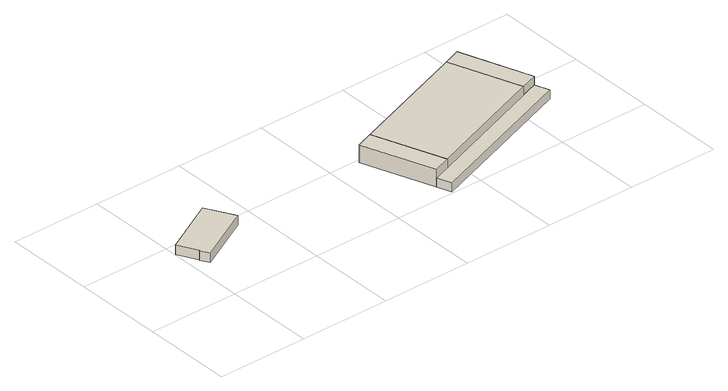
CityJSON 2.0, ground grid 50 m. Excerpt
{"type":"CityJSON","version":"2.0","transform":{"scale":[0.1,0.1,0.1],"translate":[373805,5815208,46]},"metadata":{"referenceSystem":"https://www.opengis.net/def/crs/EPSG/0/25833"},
"CityObjects":{
"building1":{"type":"Building","attributes":{"Gemeindeschluessel":"11000005","BezugspunktDach":"2200","function":"31001_9998","measuredHeight":5.26,"storeysAboveGround":1},"address":[{"country":"Germany","locality":"Berlin","thoroughfareNumber":"24A","thoroughfareName":"Ritterfelddamm"}],"geometry":[{"type":"Solid","lod":"1","boundaries":[[[[0,1,2,3,4,5]],[[6,7,8,9,10,11]],[[6,11,5,4]],[[7,6,4,3]],[[8,7,3,2]],[[9,8,2,1]],[[10,9,1,0]],[[11,10,0,5]]]]}]},
"building2":{"type":"Building","attributes":{"Gemeindeschluessel":"11000005","BezugspunktDach":"2200","function":"31001_2120","measuredHeight":9.97,"storeysAboveGround":2},"address":[{"country":"Germany","locality":"Berlin","thoroughfareNumber":"3H (1)","thoroughfareName":"Ritterfelddamm"}],"geometry":[{"type":"Solid","lod":"1","boundaries":[[[[12,13,14,15]],[[16,17,18,19]],[[16,19,15,14]],[[17,16,14,13]],[[18,17,13,12]],[[19,18,12,15]]]]}]},
"building3":{"type":"Building","attributes":{"Gemeindeschluessel":"11000005","BezugspunktDach":"2200","function":"31001_2431","measuredHeight":10.02,"storeysAboveGround":2},"address":[{"country":"Germany","locality":"Berlin","thoroughfareNumber":"3H","thoroughfareName":"Ritterfelddamm"}],"geometry":[{"type":"Solid","lod":"1","boundaries":[[[[13,20,21,14]],[[22,23,24,25]],[[22,25,14,21]],[[23,22,21,20]],[[24,23,20,13]],[[25,24,13,14]]]]}]},
"building4":{"type":"Building","attributes":{"Gemeindeschluessel":"11000005","BezugspunktDach":"2200","function":"31001_2120","measuredHeight":5.11,"storeysAboveGround":1},"address":[{"country":"Germany","locality":"Berlin","thoroughfareNumber":"3H (2)","thoroughfareName":"Ritterfelddamm"}],"geometry":[{"type":"Solid","lod":"1","boundaries":[[[[26,27,28,29,30,31]],[[17,32,33,34,35,18]],[[17,18,31,30]],[[32,17,30,29]],[[33,32,29,28]],[[34,33,28,27]],[[35,34,27,26]],[[18,35,26,31]]]]}]},
"building5":{"type":"Building","attributes":{"Gemeindeschluessel":"11000005","BezugspunktDach":"2200","function":"31001_2120","measuredHeight":9.99,"storeysAboveGround":2},"address":[{"country":"Germany","locality":"Berlin","thoroughfareNumber":"3H (3)","thoroughfareName":"Ritterfelddamm"}],"geometry":[{"type":"Solid","lod":"1","boundaries":[[[[20,36,37,21]],[[38,39,23,22]],[[38,22,21,37]],[[39,38,37,36]],[[23,39,36,20]],[[22,23,20,21]]]]}]}
},
"vertices":[
[60,323,65],[55,321,65],[82,273,65],[386,436,65],[301,593,65],[1,432,65],[301,593,12],[386,436,12],[82,273,12],[55,321,12],[60,323,12],[1,432,12],
[1303,88,109],[1399,122,109],[1257,514,109],[1162,479,109],[1257,514,10],[1399,122,10],[1303,88,10],[1162,479,10],
[2068,365,109],[1927,756,109],[1927,756,9],[2068,365,9],[1399,122,9],[1257,514,9],
[1332,8,61],[2191,319,61],[2162,399,61],[2068,365,61],[1399,122,61],[1303,88,61],[2068,365,10],[2162,399,10],[2191,319,10],[1332,8,10],
[2162,399,109],[2021,791,109],[2021,791,9],[2162,399,9]
]}
